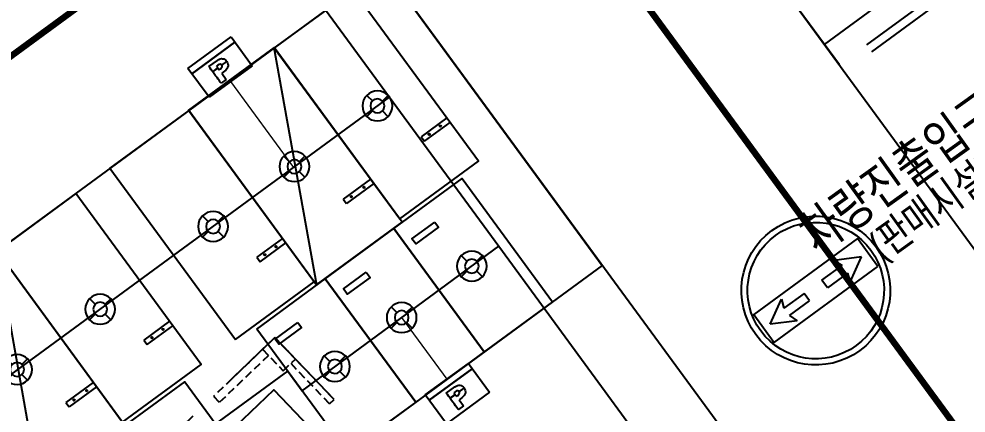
# Model space of a CAD drawing. Header units: millimetres. Extents: x 75184266 to 76346726, y -35077925 to -33679385.
# Drawn here: x 75387357 to 75409672, y -34949159 to -34939875 of the extents above; entities that cross this region are included whole.
import ezdxf

# ---------------------------------------------------------------- set-up
doc = ezdxf.new("R2010")
doc.units = ezdxf.units.MM
doc.header["$LTSCALE"] = 50
doc.header["$MEASUREMENT"] = 0
for name, pattern in [('HIDDEN', [0.375, 0.25, -0.125]), ('HIDDEN2', [0.1875, 0.125, -0.0625]), ('XR-지하3층$0$H', [1.3, 0.8, -0.5])]:
    doc.linetypes.add(name, pattern=pattern)
for name, color, linetype in [('0-유도관제', 6, 'CONTINUOUS'), ('DK1', 6, 'CONTINUOUS'), ('RACEWAY', 4, 'HIDDEN'), ('XR-지하3층$0$0중앙선', 1, 'CONTINUOUS'), ('XR-지하3층$0$A-주차', 9, 'CONTINUOUS'), ('XR-지하3층$0$CON', 2, 'CONTINUOUS'), ('XR-지하3층$0$CONC', 2, 'CONTINUOUS'), ('XR-지하3층$0$일반주차', 8, 'CONTINUOUS'), ('XR-지하3층$0$확장형주차', 8, 'CONTINUOUS')]:
    doc.layers.add(name, color=color, linetype=linetype)
doc.layers.add('DEFPOINT', color=142, linetype='CONTINUOUS', plot=False)
doc.layers.add('건축', color=8, linetype='CONTINUOUS', plot=False)
for name, color, linetype, lineweight in [('구역제어-S.C.M', 2, 'CONTINUOUS', 100), ('주차유도-LGM', 6, 'CONTINUOUS', 20), ('주차유도-USM', 1, 'CONTINUOUS', 35), ('주차유도-레이스웨이', 1, 'CONTINUOUS', 25)]:
    doc.layers.add(name, color=color, linetype=linetype, lineweight=lineweight)
doc.styles.add('XR-지하3층$0$울릉도m', font='malgun.ttf')

# ---------------------------------------------------------------- blocks, each defined once
blk = doc.blocks.new('XR-지하3층$0$A$C73B52ADF')
at = {"layer": 'XR-지하3층$0$A-주차', "elevation": 1.5171617e-09}
for points in [[(-2037.699036538601, 2465.633505687117), (-37.69903653115035, 2465.633505679667), (-37.69903653860092, -1134.366494312882), (-2037.69903653115, -1134.366494312882)], [(-1166.27766495198, 2020.734899297357), (-1166.277664892375, 1870.734899297357), (-1832.191412292421, 1870.734898999333), (-1832.191412337124, 2020.734898991883)]]:
    blk.add_lwpolyline(points, close=True, dxfattribs=at)
blk = doc.blocks.new('XR-지하3층$0$일반형 주차')
at = {"layer": 'XR-지하3층$0$일반주차'}
for p, q in [((750.0025255382062, 3865.002096235752), (0.0025255680084229, 3865.002096235752)), ((750.0025255531073, 3735.002096228302), (750.0025255382062, 3865.002096235752)), ((0.0025255531072617, 3735.002096235752), (750.0025255531073, 3735.002096228302))]:
    blk.add_line(p, q, dxfattribs=at)
blk.add_lwpolyline([(2299.999999940395, 4999.999999992549), (-2.98023224e-08, 4999.999999992549), (-1.49011612e-08, 0), (2299.999999985099, 7.4505806e-09)], close=True, dxfattribs=at)
for centre in [(237.502578869462, 3800.000696554781), (562.5025884062052, 3800.000446856022)]:
    blk.add_circle(centre, 17.49999999999998, dxfattribs=at)
blk = doc.blocks.new('XR-지하3층$0$확장형 주차')
at = {"layer": 'XR-지하3층$0$확장형주차', "color": 7}
for p, q in [((0.0025260448455811, 3834.999964468181), (800.0025492608546, 3835.00025024265)), ((0.0026125609874725, 3964.999964468182), (800.0026358217001, 3965.000250250101)), ((800.0025492608546, 3835.00025024265), (800.0026358217001, 3965.000250250101))]:
    blk.add_line(p, q, dxfattribs=at)
blk.add_lwpolyline([(2499.999999918044, 5099.999999972061), (0, -3.7252903e-08)], dxfattribs=at)
blk.add_lwpolyline([(2500.078474617488, 5090.950575601309), (0.0784746472900224, 5090.950575564056), (0.07847469199350599, -9.049424413591623), (2500.078474691994, -9.049424413591623)], close=True, dxfattribs=at)
for centre in [(237.5025781989098, 3900.000624813139), (612.5025877356528, 3900.000375129283)]:
    blk.add_circle(centre, 17.49999999999998, dxfattribs=at)
blk = doc.blocks.new('XR-지하3층$0$기둥 0620')
at = {"layer": 'XR-지하3층$0$CON', "ltscale": 0.5}
blk.add_lwpolyline([(-600.0000000149012, 0), (600.0000000149012, 0), (599.9999999701978, 1500.000000074506), (-600.0000000596046, 1500.000000059604)], close=True, dxfattribs=at)
blk = doc.blocks.new('1503-B1F')
at = {"layer": 'DEFPOINT', "linetype": 'HIDDEN2', "ltscale": 30}
for p, q in [((-26212.72006452084, -703.0358826220037), (-27657.08273114264, -2086.443446353078, -9.0794101e-09)), ((-24815.47842514515, -2161.842175863683, -1.58422543e-08), (-26212.72006452084, -703.0358826220037)), ((-26363.25184153021, -1124.153661936521, -1.2269473e-09), (-27518.74197471142, -2230.87971302867, -9.0794101e-09)), ((-24923.80562514067, -2265.597743161023, -1.58422543e-08), (-25836.85461713374, -1312.318383127451, -4.4229644e-09)), ((-27657.08273114264, -2086.443446353078, 1.9733716e-09), (-27518.74197472632, -2230.879713021219, 1.9733716e-09)), ((-24923.80562514067, -2265.59774312377, -1.58422543e-08), (-24815.47842514515, -2161.842175863683, -1.58422543e-08))]:
    blk.add_line(p, q, dxfattribs=at)
blk.add_lwpolyline([(-25728.52741721272, -1208.562815919518), (-26212.72006452084, -703.0358826220037), (-26501.59259782732, -979.7173953652382), (-26017.39995051921, -1485.244328662753)], close=True, dxfattribs=at)
at = {"layer": 'DEFPOINT', "linetype": 'HIDDEN2', "ltscale": 30, "elevation": -4.01696755e-08}
blk.add_lwpolyline([(-24923.80562514067, -2265.597743161023), (-24815.47842514515, -2161.842175863683)], dxfattribs=at)
at = {"layer": 'XR-지하3층$0$0중앙선', "color": 7, "linetype": 'XR-지하3층$0$H', "ltscale": 50}
blk.add_lwpolyline([(-12442.19536742568, -34587.22828020901), (-17608.09488540887, -25176.93034807593), (-17125.96504247188, -24912.25920373946), (-19967.57069095969, -19735.93789420277), (-24052.08151680231, -15471.45712736994), (-24449.28125011921, -15851.89420754462), (-28620.25505483151, -11497.14076782018), (-30363.34858502448, -9677.243807792664), (-31874.72134834528, -8099.277594476937), (-30946.71833512187, -7210.438234902917), (-31932.39622429013, -6181.3298349306), (-26212.72006455064, -703.0358825027942), (-23508.15827739239, -3526.764895625413), (-22641.54067750275, -2696.720357529819), (-17204.74895215034, -8373.065637134017), (-18161.63921867311, -9289.57314777374), (-16733.2709094584, -10780.87760289013), (-16671.25046885013, -10721.47455371171), (-16068.28321893513, -10279.11580405384), (-16575.91643613577, -9587.174692533912), (-12141.33005319536, -6333.800503544509), (-10632.94747470319, -8389.83600831777), (-10632.94747470319, -8389.83600831777), (-8922.809707775712, -7135.216616548598)], dxfattribs=at)
at = {"layer": 'XR-지하3층$0$CONC', "extrusion": (0, 0, -1), "zscale": -1, "rotation": 46.23840256638631}
blk.add_blockref('XR-지하3층$0$기둥 0620', (26902.82418648899, -3406.95769789815), dxfattribs=at)
blk = doc.blocks.new('센서')
at = {"layer": '0-유도관제', "color": 0}
for p, q in [((405935.3982498521, 34224.46239639449), (406072.0329226733, 34087.99772493518)), ((406310.9948484533, 34088.1464764195), (406447.4595194956, 34224.78114950398)), ((405935.7170031206, 33712.40112547556), (406072.1816741596, 33849.03579856004)), ((406311.1435999428, 33849.18455004436), (406447.7782727624, 33712.71987858505))]:
    blk.add_line(p, q, dxfattribs=at)
for major_axis, ratio, start_param, end_param in [((-6.110276085397167e-12, 362.0820671227044), 0.9999999975051042, 2.801804347482335, 9.084989654661921), ((-0.3386371830511741, 168.9712919898011), 0.999999997519907, 2.862310370331367, 9.145495677510954)]:
    blk.add_ellipse((406191.5882613072, 33968.59113748977), major_axis=major_axis, ratio=ratio, start_param=start_param, end_param=end_param, dxfattribs=at)
blk = doc.blocks.new('만공차등')
at = {"layer": '0-유도관제', "color": 0}
for p, q in [((305754.6925491464, 78525.26289685772), (306596.9213140719, 78525.26289685772)), ((305754.6925488412, 77268.68577393962), (305754.6925491464, 78525.26289685772)), ((306442.4718264272, 77268.68577399442), (306442.4718267323, 78525.26289690888)), ((306442.4718267323, 78525.26289685772), (306442.4718264272, 77268.68577404559)), ((306596.9213140719, 78525.26289690888), (306596.921313765, 77268.68577409674)), ((306184.5810311973, 78101.27162425118), (306184.5810311973, 77951.8255880229)), ((306190.9369771428, 78101.27162425118), (306190.9369771428, 77951.8255880229)), ((306184.5810311973, 77837.58285066979), (306184.5810311973, 77692.77812396227)), ((306190.9369771428, 77837.62571566956), (306190.9369771428, 77692.67704466436)), ((306596.921313765, 77268.68577409674), (305754.6925488394, 77268.68577409674))]:
    blk.add_line(p, q, dxfattribs=at)
for points in [[(305857.8262654963, 77951.8255880229), (305857.8262654963, 77951.8255880229), (305857.8262654963, 78101.27162425118), (305857.8262654963, 78101.27162425118)], [(305857.8262654963, 78101.27162425118), (305857.8262654963, 78101.27162425118), (306043.7902255465, 78101.27162425118), (306184.5810311973, 78101.27162425118)], [(306190.9369771428, 78101.27162425118), (306273.7235575634, 78101.27162425118), (306339.3381096954, 78101.27162425118), (306339.3381096954, 78101.27162425118)], [(306339.3381096954, 78101.27162425118), (306339.3381096954, 78101.27162425118), (306339.3381096954, 77853.94664561523), (306339.3381096954, 77853.94664561523)], [(306036.5046033164, 77951.8255880229), (306036.5046033164, 77951.8255880229), (305857.8262654963, 77951.8255880229), (305857.8262654963, 77951.8255880229)], [(306036.5046033164, 77870.36928695955), (306036.5046033164, 77870.36928695955), (306036.5046033164, 77951.8255880229), (306036.5046033164, 77951.8255880229)], [(306134.0550928985, 77951.8255880229), (306134.0550928985, 77951.8255880229), (306134.0550928985, 77915.36732424462), (306134.0550928985, 77915.36732424462)], [(306184.5810311973, 77951.8255880229), (306158.8293997225, 77951.8255880229), (306134.0550928985, 77951.8255880229), (306134.0550928985, 77951.8255880229)], [(306134.0550928985, 77915.36732424462), (306134.0550928985, 77886.6824440281), (306139.0366274408, 77866.53733731108), (306148.9996965217, 77854.9320040972)], [(306241.4591672858, 77951.8255880229), (306241.4591672858, 77951.8255880229), (306216.6872643485, 77951.8255880229), (306190.9369771428, 77951.8255880229)], [(306225.693431598, 77852.63283430593), (306236.2039220578, 77862.70538766627), (306241.4591672858, 77881.64616734612), (306241.4591672858, 77909.45517335643)], [(306241.4591672858, 77909.45517335643), (306241.4591672858, 77909.45517335643), (306241.4591672858, 77951.8255880229), (306241.4591672858, 77951.8255880229)], [(306077.5612066772, 77736.52476000546), (306050.19013777, 77765.75706159719), (306036.5046033164, 77810.37190391523), (306036.5046033164, 77870.36928695955)], [(306184.5810311973, 77692.77812396227), (306139.2866154901, 77694.11886890973), (306103.6133406488, 77708.70108092291), (306077.5612066772, 77736.52476000546)], [(306148.9996965217, 77854.9320040972), (306158.3834987911, 77844.00142123301), (306170.2439436842, 77838.21837008934), (306184.5810311973, 77837.58285066979)], [(306190.9369771428, 77837.62571566956), (306204.4598237976, 77838.38434357518), (306216.0453086148, 77843.38671645032), (306225.693431598, 77852.63283430593)], [(306339.3381096954, 77853.94664561523), (306339.3381096954, 77800.080382007), (306326.5284494479, 77759.73542644053), (306300.9091289513, 77732.91177891585)]]:
    blk.add_open_spline(points, degree=3, dxfattribs=at)
blk.add_open_spline([(306300.9091289513, 77732.91177891585), (306275.2898084546, 77706.08813138385), (306238.8315446727, 77692.67630761785), (306191.5343376019, 77692.67630761785), (306191.3350389376, 77692.67630761785), (306191.1359187865, 77692.67655330368), (306190.9369771428, 77692.67704466436)], degree=3, knots=[0.4989771303049109, 0.4989771303049109, 0.4989771303049109, 0.4989771303049109, 0.9979542606098218, 0.9979542606098218, 0.9979542606098218, 1, 1, 1, 1], dxfattribs=at)
blk = doc.blocks.new('sdvfr')
at = {"layer": 'DK1'}
for p, q in [((-945351.1046591001, 1790458.988524171), (-944567.3662386881, 1790896.029939282)), ((-944567.3662386881, 1790896.029939282), (-944673.8194173286, 1790611.733471357)), ((-941644.7627664926, 1790458.988524171), (-942428.5011869082, 1790896.029939282)), ((-942428.5011869082, 1790896.029939282), (-942322.0480082715, 1790611.733471357)), ((-944567.3662386881, 1790021.947109058), (-945351.1046591001, 1790458.988524171)), ((-943859.9632110121, 1790611.733471357), (-944673.8194173286, 1790611.733471357)), ((-943859.9632110121, 1790306.243576983), (-943859.9632110121, 1790611.733471357)), ((-943135.9042145805, 1790306.243576983), (-943135.9042145805, 1790611.733471357)), ((-943135.9042145805, 1790611.733471357), (-942322.0480082715, 1790611.733471357)), ((-942428.5011869082, 1790021.947109058), (-941644.7627664926, 1790458.988524171)), ((-944673.8194173286, 1790306.243576983), (-943859.9632110121, 1790306.243576983)), ((-944673.8194173286, 1790306.243576983), (-944567.3662386881, 1790021.947109058)), ((-942322.0480082715, 1790306.243576983), (-943135.9042145805, 1790306.243576983)), ((-942322.0480082715, 1790306.243576983), (-942428.5011869082, 1790021.947109058))]:
    blk.add_line(p, q, dxfattribs=at)
blk.add_lwpolyline([(-941397.9337127963, 1789893.603908787), (-941397.9337127963, 1791024.373139556), (-945597.9337127963, 1791024.373139556), (-945597.9337127963, 1789893.603908787)], close=True, dxfattribs=at)
at = {"layer": 'DK1', "color": 2}
for radius in [2428.092339271138, 2228.092339271138]:
    blk.add_circle((-943497.9337127963, 1790458.988524172), radius, dxfattribs=at)

msp = doc.modelspace()

# ---------------------------------------------------------------- linework, layer by layer
at = {"layer": '건축', "ltscale": 1000}
for p, q in [((75407335.36238544, -34940486.60086039), (75426932.73525175, -34926118.82522399)), ((75407453.61568289, -34940647.89611033), (75426889.69329926, -34926398.37377134))]:
    msp.add_line(p, q, dxfattribs=at)
at = {"layer": '건축', "ltscale": 0.5}
for p, q in [((75406690.18138584, -34940959.61404997), (75402019.37596984, -34934588.72424573)), ((75395953.55298299, -34938663.46290527), (75364823.53169145, -34961486.37806126)), ((75395953.55306838, -34938663.46302176), (75401097.57150613, -34945679.80639361)), ((75401097.57142073, -34945679.80627711), (75369967.55025437, -34968502.72134138))]:
    msp.add_line(p, q, dxfattribs=at)
msp.add_lwpolyline([(75414201.70284042, -34962198.5374896), (75414116.73915994, -34962260.82844597), (75408974.84821329, -34955247.30636401), (75408934.55257323, -34955276.90810228), (75407426.16999471, -34953220.87259752), (75406907.01171598, -34953601.74603152), (75367809.32496136, -34900273.24446505), (75367729.18916632, -34900331.7730161), (75339172.03395304, -34861380.3561176), (75346590.99772152, -34855941.15732252), (75357179.54969504, -34870383.74094733), (75362824.88344225, -34866244.87553786), (75366426.7267658, -34871157.72136726), (75361023.33552663, -34875119.20709958), (75360700.74502687, -34875355.71369454), (75389495.42294836, -34914631.10705206), (75388124.41332413, -34915636.26008002), (75435545.14716004, -34980317.2396619), (75435625.7952443, -34980258.11267424), (75435861.1406347, -34980579.1193013), (75430538.39692113, -34984481.47845776), (75414201.70247303, -34962198.53775895)], dxfattribs=at)
at = {"layer": '구역제어-S.C.M', "ltscale": 0.5}
for p, q in [((75378517.38202491, -34907382.32167494), (75410405.6537736, -34950807.37324367)), ((75360790.38202491, -34960121.32167494), (75397467.4505402, -34933188.28911629))]:
    msp.add_line(p, q, dxfattribs=at)
at = {"layer": '주차유도-LGM', "color": 6, "lineweight": 20, "ltscale": 500}
for p, q in [((75392345.08838622, -34941348.61502679), (75393828.57785486, -34943372.06636504)), ((75396374.45386085, -34946910.181918), (75397438.75081253, -34948361.82650212))]:
    msp.add_line(p, q, dxfattribs=at)
at = {"layer": '주차유도-레이스웨이', "ltscale": 0.5}
for p, q in [((75370520.75055969, -34906843.01393699), (75396087.67615584, -34941715.81277787)), ((75366649.03506598, -34963298.69603968), (75396087.67615584, -34941715.81277787)), ((75396087.67561476, -34941715.81320178), (75398664.84914374, -34945230.94118349)), ((75394027.12819974, -34948631.64487528), (75398664.84914374, -34945230.94118348)), ((75398664.84914374, -34945230.94118349), (75404341.09924689, -34952973.04521496)), ((75391995.69877498, -34949412.48844251), (75393689.26752368, -34948170.82083569)), ((75393689.26752368, -34948170.82083569), (75394027.12819974, -34948631.64487528))]:
    msp.add_line(p, q, dxfattribs=at)

# ---------------------------------------------------------------- block references
at = {"layer": 'RACEWAY', "xscale": 0.7218862546760804, "yscale": 0.7218862473964691, "zscale": 0.7218862445435519, "rotation": 36.24693334040997}
msp.add_blockref('sdvfr', (76719637.85624751, -35585939.86735183), dxfattribs=at)
at = {"layer": '건축'}
for name, p, rotation in [('XR-지하3층$0$일반형 주차', (75404975.50862347, -34938620.83299478), 306.2469352298511), ('XR-지하3층$0$일반형 주차', (75395228.69072264, -34939194.89473701), 216.2469348949301), ('XR-지하3층$0$확장형 주차', (75393373.79527383, -34940554.80755556), 216.2469348949301), ('XR-지하3층$0$일반형 주차', (75391357.60468861, -34942032.97382628), 216.2469348949301), ('XR-지하3층$0$A$C73B52ADF', (75399289.93634945, -34945598.49857061, -1.5171617e-09), 36.24761539545744), ('XR-지하3층$0$일반형 주차', (75388696.23310053, -34943984.15328252), 216.2469348949301), ('XR-지하3층$0$A$C73B52ADF', (75397676.98101522, -34946781.06315068, -1.5171617e-09), 36.24761539545744), ('XR-지하3층$0$확장형 주차', (75386841.33765174, -34945344.06610108), 216.2469348949301), ('XR-지하3층$0$A$C73B52ADF', (75396064.0429117, -34947963.61509778, -1.5171617e-09), 36.24761539545744), ('XR-지하3층$0$일반형 주차', (75384825.14706653, -34946822.23237179), 216.2469348949301), ('XR-지하3층$0$A$C73B52ADF', (75392757.47872734, -34950387.75711611, -1.5171617e-09), 36.24761539545744)]:
    msp.add_blockref(name, p, dxfattribs=dict(at, rotation=rotation))
for p in [(75419599.71492594, -34946677.40044201), (75419599.71492596, -34946677.40044201)]:
    msp.add_blockref('1503-B1F', p, dxfattribs=at)
at = {"layer": '주차유도-LGM', "color": 6, "rotation": 126.2469349002818}
for p in [(75635949.65575652, -35141874.5296983), (75641541.32694125, -35149567.06582834)]:
    msp.add_blockref('만공차등', p, dxfattribs=at)
at = {"layer": '주차유도-USM', "extrusion": (0, 0, -1), "xscale": 0.9750000000000001, "yscale": 0.9750000000000001, "zscale": -0.9750000000000001, "rotation": 270}
for p in [(-75428922.34166129, -34545887.74947766), (-75426966.26357998, -34547316.98122487), (-75425051.25567791, -34548725.82863598), (-75431147.30539918, -34549661.59378202), (-75422389.88403921, -34550677.00802319), (-75429493.8302199, -34550873.38336322), (-75420432.06464414, -34552096.49662087), (-75427921.19865452, -34552026.38389754)]:
    msp.add_blockref('센서', p, dxfattribs=at)

# ---------------------------------------------------------------- texts
at = {"layer": '건축', "style": 'XR-지하3층$0$울릉도m', "width": 0.8}
for s, height, p in [('차량진출입구', 900, (75406152.1458233, -34945434.38457021)), ('(판매시설)', 719.9999999999999, (75407722.73454612, -34945584.66430224))]:
    msp.add_text(s, height=height, rotation=35.63823447308876, dxfattribs=at).set_placement(p)

doc.saveas('drawing.dxf')
